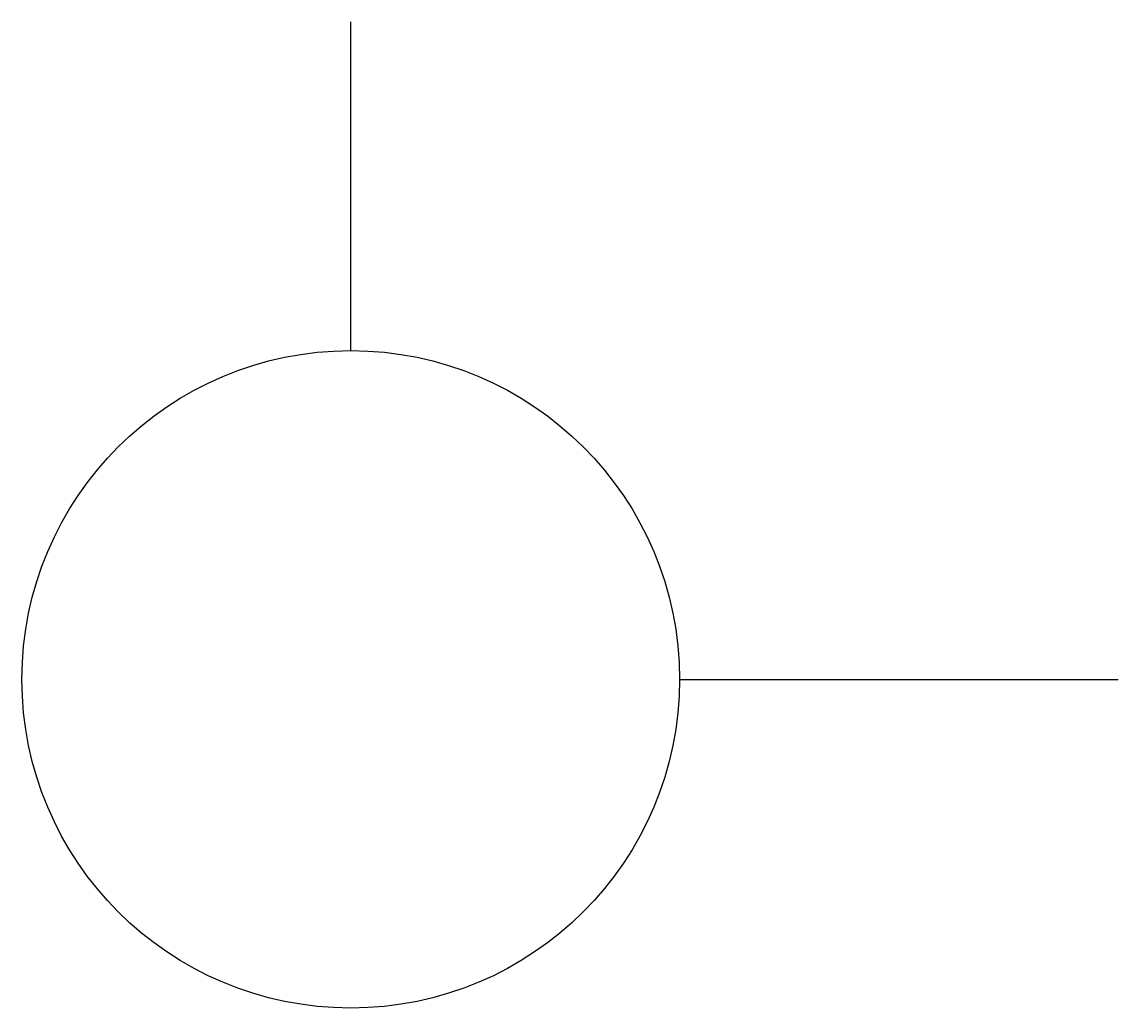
# Model space of a CAD drawing. Units: millimetres at full size, sheet at 1:100. Extents: x -6980 to 5265, y -13286 to -2265.
import ezdxf

# ---------------------------------------------------------------- set-up
doc = ezdxf.new("R2010")
doc.units = ezdxf.units.MM
doc.header["$LTSCALE"] = 100
doc.layers.add('0-0', color=7, linetype='Continuous')

msp = doc.modelspace()

# ---------------------------------------------------------------- linework, layer by layer
at = {"layer": '0-0'}
for p, q in [((-3306.1, -5938.8), (-3306.1, -2265.3)), ((367.3, -9612.2), (5265.3, -9612.2))]:
    msp.add_line(p, q, dxfattribs=at)
msp.add_circle((-3306.1, -9612.2), 3673.5, dxfattribs=at)

doc.saveas('drawing.dxf')
